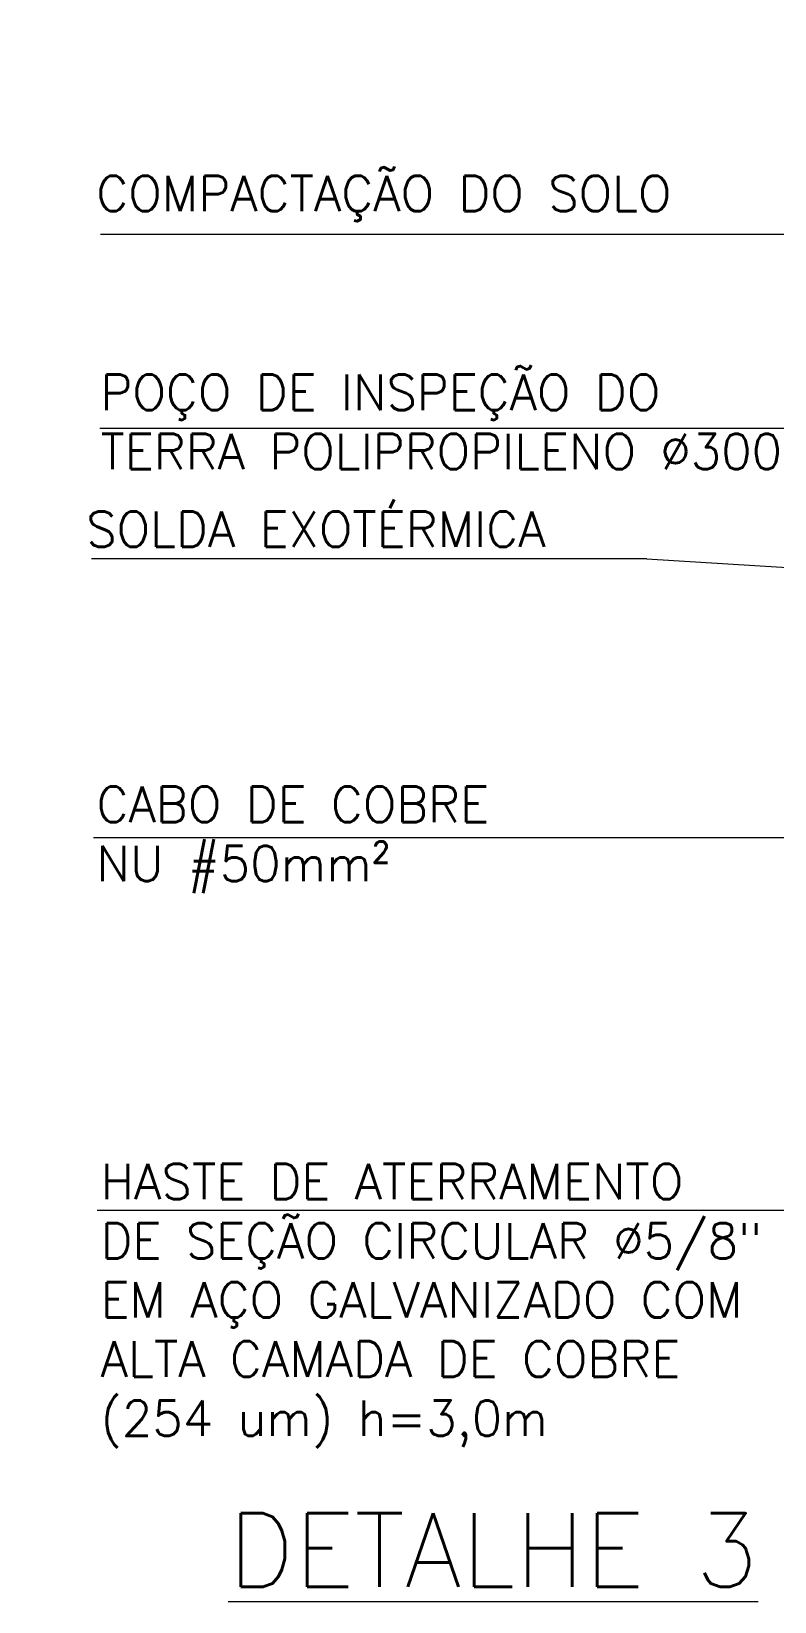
# Model space of a CAD drawing. Header units: inches. Extents: x -7660 to 802, y -193 to 3.
# Drawn here: x 671.61 to 674.75, y -95.19 to -88.55 of the extents above; entities that cross this region are included whole.
import ezdxf

# ---------------------------------------------------------------- set-up
doc = ezdxf.new("R2010")
doc.units = ezdxf.units.IN
doc.header["$MEASUREMENT"] = 0
doc.layers.add('COTAS', color=8, linetype='Continuous')
doc.layers.add('LINHADETEXTO', color=2, linetype='Continuous')
doc.styles.add('R140', font='romans.shx')
doc.styles.get("Standard").update_dxf_attribs({"font": 'arial.ttf'})
doc.styles.add('Texto Cotas', font='romans.shx')
doc.dimstyles.new('ISO-25', dxfattribs={"dimtxt": 2.5, "dimasz": 2.5, "dimexe": 1.25, "dimexo": 0.625, "dimtad": 1, "dimtxsty": 'Standard', "dimcen": 2.5, "dimadec": 0, "dimazin": 0, "dimtfac": 1, "dimtmove": 0, "dimatfit": 3, "dimfxl": 1, "dimarcsym": 0})

msp = doc.modelspace()

# ---------------------------------------------------------------- linework, layer by layer
at = {"layer": 'COTAS', "color": 1, "lineweight": 5}
for p, q in [((671.89969, -89.40984), (675.0308, -89.40984)), ((671.89753, -90.22931), (676.49884, -90.22931)), ((674.20819, -90.78125), (671.86161, -90.78125)), ((674.20819, -90.78125), (677.45643, -90.9838)), ((671.87064, -91.95903), (675.26812, -91.95903)), ((671.88552, -93.53484), (677.47112, -93.53484))]:
    msp.add_line(p, q, dxfattribs=at)

# ---------------------------------------------------------------- texts
at = {"lineweight": 5, "style": 'Texto Cotas'}
msp.add_text('SOLDA EXOTÉRMICA', height=0.15, dxfattribs=at).set_placement((671.83923, -90.73128))
at = {"lineweight": 5, "char_height": 0.15, "attachment_point": 1, "style": 'Texto Cotas'}
for s, insert in [('COMPACTAÇÃO DO SOLO', (671.8825, -89.1623)), ('POÇO DE INSPEÇÃO DO\\PTERRA POLIPROPILENO %%C300mm', (671.89969, -90.00275)), ('CABO DE COBRE\\PNU #50mm²', (671.8831, -91.74446)), ('HASTE DE ATERRAMENTO \\PDE SEÇÃO CIRCULAR %%C5/8" \\PEM AÇO GALVANIZADO COM \\PALTA CAMADA DE COBRE \\P(254 um) h=3,0m', (671.90022, -93.33865))]:
    msp.add_mtext(s, dxfattribs=dict(at, insert=insert))
at = {"layer": 'LINHADETEXTO', "color": 3, "lineweight": 5, "insert": (672.43931, -94.81553), "char_height": 0.31104, "width": 23.0065899, "attachment_point": 1, "style": 'R140'}
msp.add_mtext('{\\LDETALHE 3}', dxfattribs=at)

# ---------------------------------------------------------------- leaders
at = {"layer": 'COTAS', "color": 1, "lineweight": 5}
for points in [[(676.69834, -88.81623), (676.69834, -88.54509), (678.78233, -88.54509)], [(675.34747, -86.11506), (673.95475, -86.35127), (671.87076, -86.35127)]]:
    msp.add_leader(points, dimstyle='ISO-25', override={"dimasz": 15, "dimtad": 0, "dimfxl": 30, "dimfxlon": 1}, dxfattribs=at)

doc.saveas('drawing.dxf')
